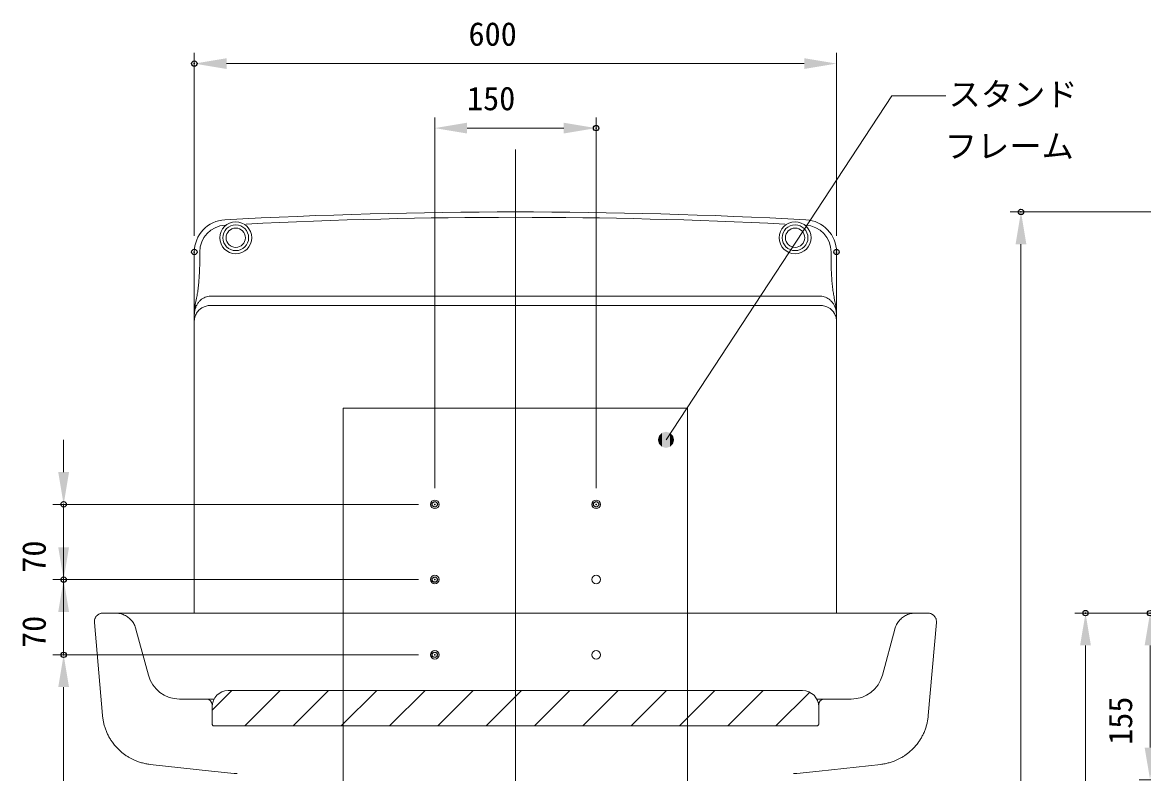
# Model space of a CAD drawing. Units: millimetres on the paper. Extents: x -203 to 203, y -143 to 143.
# Drawn here: x -63.8 to 40.4, y -25 to 44.8 of the extents above; entities that cross this region are included whole.
import ezdxf
from ezdxf.enums import TextEntityAlignment as Align

# ---------------------------------------------------------------- set-up
doc = ezdxf.new("R2010")
doc.units = ezdxf.units.MM
doc.header["$PDMODE"] = 32
doc.header["$PDSIZE"] = 0.5
for name, color, linetype, lineweight in [('0-1_DIMENSION_LINES$02_DIMENSI', 1, 'Continuous', 20), ('0-2_DIMENSION_LINES$05_HIDE_LI', 7, 'Continuous', 20), ('0-4_DIMENSION_LINES$04_SUB_LIN', 4, 'Continuous', 18), ('0-5_DIMENSION_LINES$03_LINES', 7, 'Continuous', 18), ('0-6_DIMENSION_LINES$01_CENTER_', 7, 'Continuous', 20)]:
    doc.layers.add(name, color=color, linetype=linetype, lineweight=lineweight)
doc.layers.add('0-3_DEFPOINTS', color=7, linetype='Continuous')
doc.styles.add('ＭＳ ゴシック', font='')
doc.styles.get('ＭＳ ゴシック').set_extended_font_data('MS Gothic')

# ---------------------------------------------------------------- blocks, each defined once
blk = doc.blocks.new('D8')
at = {"layer": '0-1_DIMENSION_LINES$02_DIMENSI', "color": 7}
for p, q in [((1854.5, 971.5), (1854.5, 1006)), ((1869.5, 971.5), (1869.5, 1006)), ((1857.5, 1005), (1866.5, 1005))]:
    blk.add_line(p, q, dxfattribs=at)
for points in [[(1857.5, 1005.5), (1857.5, 1004.5), (1854.5, 1005)], [(1866.5, 1004.5), (1866.5, 1005.5), (1869.5, 1005)]]:
    blk.add_solid(points, dxfattribs=at)
at = {"layer": '0-3_DEFPOINTS'}
for p in [(1869.5, 1005), (1854.5, 970), (1869.5, 970)]:
    blk.add_point(p, dxfattribs=at)
at = {"layer": '0-1_DIMENSION_LINES$02_DIMENSI', "color": 7, "style": 'ＭＳ ゴシック'}
blk.add_text('150', height=2.199, dxfattribs=at).set_placement((1857.5, 1006), align=Align.BOTTOM_LEFT)
blk = doc.blocks.new('U75')
at = {"layer": '0-1_DIMENSION_LINES$02_DIMENSI'}
for points in [[(1875.625, 975.351), (1875.351, 976.375), (1875.625, 976.649)], [(1876, 975.25), (1875.625, 976.649), (1876, 976.75)], [(1875.625, 975.351), (1875.625, 976.649), (1876, 975.25)], [(1876, 975.25), (1876, 976.75), (1876.375, 975.351)], [(1876.375, 975.351), (1876, 976.75), (1876.375, 976.649)], [(1876.375, 975.351), (1876.375, 976.649), (1876.649, 975.625)], [(1876.649, 975.625), (1876.375, 976.649), (1876.649, 976.375)], [(1875.351, 975.625), (1875.25, 976), (1875.351, 976.375)], [(1875.351, 975.625), (1875.351, 976.375), (1875.625, 975.351)], [(1876.649, 975.625), (1876.649, 976.375), (1876.75, 976)]]:
    blk.add_solid(points, dxfattribs=at)
blk = doc.blocks.new('D10')
at = {"layer": '0-1_DIMENSION_LINES$02_DIMENSI', "color": 7}
for p, q in [((1832.149, 994.974), (1832.149, 1012)), ((1891.851, 994.974), (1891.851, 1012)), ((1888.851, 1011), (1835.149, 1011))]:
    blk.add_line(p, q, dxfattribs=at)
for points in [[(1835.149, 1011.5), (1835.149, 1010.5), (1832.149, 1011)], [(1888.851, 1010.5), (1888.851, 1011.5), (1891.851, 1011)]]:
    blk.add_solid(points, dxfattribs=at)
at = {"layer": '0-3_DEFPOINTS'}
for p in [(1832.149, 1011), (1832.149, 993.474), (1891.851, 993.474)]:
    blk.add_point(p, dxfattribs=at)
at = {"layer": '0-1_DIMENSION_LINES$02_DIMENSI', "color": 7, "style": 'ＭＳ ゴシック'}
blk.add_text('600', height=2.199, dxfattribs=at).set_placement((1857.643, 1012), align=Align.BOTTOM_LEFT)
blk = doc.blocks.new('グループ-1')
at = {"layer": '0-1_DIMENSION_LINES$02_DIMENSI', "color": 7, "style": 'ＭＳ ゴシック'}
for s, p in [('スタンド', (222.68, 363.87)), ('フレーム', (219.17, 315.67))]:
    blk.add_text(s, height=21.99, dxfattribs=at).set_placement(p, align=Align.BOTTOM_LEFT)
blk = doc.blocks.new('D14')
at = {"layer": '0-1_DIMENSION_LINES$02_DIMENSI', "color": 7}
for p, q in [((1984.85, 997.2), (1908, 997.2)), ((1909, 876), (1909, 994.2))]:
    blk.add_line(p, q, dxfattribs=at)
blk.add_solid([(1909.5, 994.2), (1908.5, 994.2), (1909, 997.2)], dxfattribs=at)
at = {"layer": '0-3_DEFPOINTS'}
blk.add_point((1909, 997.2), dxfattribs=at)
blk = doc.blocks.new('D15')
at = {"layer": '0-1_DIMENSION_LINES$02_DIMENSI', "color": 7}
for p, q in [((1929.947, 959.88), (1914, 959.88)), ((1915, 876), (1915, 956.88))]:
    blk.add_line(p, q, dxfattribs=at)
blk.add_solid([(1915.5, 956.88), (1914.5, 956.88), (1915, 959.88)], dxfattribs=at)
at = {"layer": '0-3_DEFPOINTS'}
blk.add_point((1915, 959.88), dxfattribs=at)
blk = doc.blocks.new('D17')
at = {"layer": '0-1_DIMENSION_LINES$02_DIMENSI', "color": 7}
for p, q in [((1929.879, 959.878), (1920, 959.878)), ((1921, 947.38), (1921, 956.878)), ((1935, 944.38), (1920, 944.38))]:
    blk.add_line(p, q, dxfattribs=at)
for points in [[(1921.5, 956.878), (1920.5, 956.878), (1921, 959.878)], [(1920.5, 947.38), (1921.5, 947.38), (1921, 944.38)]]:
    blk.add_solid(points, dxfattribs=at)
at = {"layer": '0-3_DEFPOINTS'}
for p in [(1921, 959.878), (1931.379, 959.878), (1936.5, 944.38)]:
    blk.add_point(p, dxfattribs=at)
at = {"layer": '0-1_DIMENSION_LINES$02_DIMENSI', "color": 7, "style": 'ＭＳ ゴシック'}
blk.add_text('155', height=2.199, rotation=90, dxfattribs=at).set_placement((1920, 947.629), align=Align.BOTTOM_LEFT)
blk = doc.blocks.new('D20')
at = {"layer": '0-1_DIMENSION_LINES$02_DIMENSI', "color": 7}
for p, q in [((1820, 973), (1820, 976)), ((1853, 970), (1819, 970)), ((1820, 963), (1820, 970)), ((1853, 963), (1819, 963)), ((1820, 960), (1820, 957))]:
    blk.add_line(p, q, dxfattribs=at)
for points in [[(1819.5, 973), (1820.5, 973), (1820, 970)], [(1820.5, 960), (1819.5, 960), (1820, 963)]]:
    blk.add_solid(points, dxfattribs=at)
at = {"layer": '0-3_DEFPOINTS'}
for p in [(1820, 970), (1854.5, 970), (1854.5, 963)]:
    blk.add_point(p, dxfattribs=at)
at = {"layer": '0-1_DIMENSION_LINES$02_DIMENSI', "color": 7, "style": 'ＭＳ ゴシック'}
blk.add_text('70', height=2.199, rotation=90, dxfattribs=at).set_placement((1819, 963.643), align=Align.BOTTOM_LEFT)
blk = doc.blocks.new('D21')
at = {"layer": '0-1_DIMENSION_LINES$02_DIMENSI', "color": 7}
for p, q in [((1820, 966), (1820, 969)), ((1853, 963), (1819, 963)), ((1820, 956), (1820, 963)), ((1853, 956), (1819, 956)), ((1820, 953), (1820, 950))]:
    blk.add_line(p, q, dxfattribs=at)
for points in [[(1819.5, 966), (1820.5, 966), (1820, 963)], [(1820.5, 953), (1819.5, 953), (1820, 956)]]:
    blk.add_solid(points, dxfattribs=at)
at = {"layer": '0-3_DEFPOINTS'}
for p in [(1820, 963), (1854.5, 963), (1854.5, 956)]:
    blk.add_point(p, dxfattribs=at)
at = {"layer": '0-1_DIMENSION_LINES$02_DIMENSI', "color": 7, "style": 'ＭＳ ゴシック'}
blk.add_text('70', height=2.199, rotation=90, dxfattribs=at).set_placement((1819, 956.643), align=Align.BOTTOM_LEFT)
blk = doc.blocks.new('D22')
at = {"layer": '0-1_DIMENSION_LINES$02_DIMENSI', "color": 7}
for p, q in [((1853, 956), (1819, 956)), ((1820, 876), (1820, 953))]:
    blk.add_line(p, q, dxfattribs=at)
blk.add_solid([(1820.5, 953), (1819.5, 953), (1820, 956)], dxfattribs=at)
at = {"layer": '0-3_DEFPOINTS'}
for p in [(1820, 956), (1854.5, 956)]:
    blk.add_point(p, dxfattribs=at)

msp = doc.modelspace()

# ---------------------------------------------------------------- linework, layer by layer
at = {"layer": '0-1_DIMENSION_LINES$02_DIMENSI', "lineweight": 18}
for p, q in [((-4, 6), (17, 38)), ((17, 38), (22, 38))]:
    msp.add_line(p, q, dxfattribs=at)
at = {"layer": '0-2_DIMENSION_LINES$05_HIDE_LI'}
for p, q in [((-34, 8.94), (-2, 8.94)), ((-34, -97), (-34, 8.94)), ((-2, 8.94), (-2, -97)), ((-52.122, -15.893), (-53.273, -11.599)), ((16.122, -15.893), (17.273, -11.599)), ((-46.2, -19.16), (-44.365, -17.325)), ((8.7, -17.325), (-44.7, -17.325)), ((-43.167, -20.617), (-39.875, -17.325)), ((-38.677, -20.617), (-35.385, -17.325)), ((-34.187, -20.617), (-30.895, -17.325)), ((-29.697, -20.617), (-26.405, -17.325)), ((-25.206, -20.617), (-21.915, -17.325)), ((-20.716, -20.617), (-17.425, -17.325)), ((-16.226, -20.617), (-12.934, -17.325)), ((-11.736, -20.617), (-8.444, -17.325)), ((-7.246, -20.617), (-3.954, -17.325)), ((-2.756, -20.617), (0.536, -17.325)), ((1.734, -20.617), (5.026, -17.325)), ((6.225, -20.617), (9.362, -17.479)), ((-47.853, -18.117), (-49.224, -18.117)), ((-47.853, -18.117), (-46.022, -18.117)), ((-47.791, -18.117), (-46.7, -18.117)), ((-46.2, -18.617), (-46.2, -20.417)), ((10.2, -18.617), (10.2, -20.417)), ((13.221, -18.117), (12.433, -18.117)), ((-46.2, -18.825), (-46.2, -20.417)), ((-46.2, -19.216), (-46.2, -20.417)), ((10.2, -18.825), (10.2, -20.417)), ((10.2, -19.216), (10.2, -20.417)), ((-46, -20.617), (-45.25, -20.617)), ((-45.25, -20.617), (-40.75, -20.617)), ((-40.75, -20.617), (4.75, -20.617)), ((1.734, -20.617), (1.834, -20.517)), ((9.25, -20.617), (4.75, -20.617)), ((10, -20.617), (9.25, -20.617))]:
    msp.add_line(p, q, dxfattribs=at)
msp.add_lwpolyline([(12.433, -18.117), (11.853, -18.117), (10.022, -18.117)], dxfattribs=at)
for centre in [(-25.5, 0), (-10.5, 0), (-25.5, -7), (-10.5, -7), (-25.5, -14), (-10.5, -14)]:
    msp.add_circle(centre, 0.4, dxfattribs=at)
for centre, radius, start, end in [((-55.204, -12.114), 1.998, 83.7574, 89.995), ((-55.205, -12.124), 2.008, 77.556, 83.76176), ((-55.202, -12.112), 1.995, 71.31557, 77.56034), ((-55.203, -12.113), 1.996, 65.05933, 71.30218), ((-55.207, -12.123), 2.007, 58.85695, 65.06378), ((-55.201, -12.113), 1.996, 52.61858, 58.86139), ((19.201, -12.113), 1.996, 121.13861, 127.38142), ((19.208, -12.123), 2.007, 114.93622, 121.14305), ((19.203, -12.113), 1.996, 108.69782, 114.94067), ((19.202, -12.112), 1.995, 102.43966, 108.68443), ((19.205, -12.124), 2.008, 96.23824, 102.444), ((19.204, -12.114), 1.998, 90.005, 96.2426), ((-55.202, -12.113), 1.996, 46.36272, 52.60526), ((-55.21, -12.122), 2.008, 40.16166, 46.36716), ((-55.201, -12.115), 1.997, 33.92571, 40.16611), ((-55.201, -12.114), 1.997, 27.6705, 33.91239), ((-55.212, -12.12), 2.009, 21.47231, 27.67483), ((-55.203, -12.117), 1.999, 15.24276, 21.47666), ((19.203, -12.117), 1.999, 158.52334, 164.75724), ((19.212, -12.12), 2.009, 152.32517, 158.52769), ((19.201, -12.114), 1.997, 146.08761, 152.3295), ((19.201, -12.115), 1.997, 139.83389, 146.07429), ((19.21, -12.122), 2.008, 133.63284, 139.83834), ((19.202, -12.113), 1.996, 127.39474, 133.63728), ((-49.224, -15.117), 3, 195, 270), ((13.224, -15.117), 3, 270, 345), ((-44.7, -18.825), 1.5, 90, 180), ((8.7, -18.825), 1.5, 0, 90), ((-46.7, -18.617), 0.5, 0, 90), ((10.7, -18.617), 0.5, 90, 180), ((-46.001, -20.416), 0.199, 180.10879, 195.18437), ((-45.996, -20.415), 0.204, 195.13882, 209.83921), ((-46.001, -20.418), 0.198, 209.79497, 224.93433), ((-46.001, -20.418), 0.198, 225.06567, 240.20503), ((-45.999, -20.413), 0.204, 240.16079, 254.86118), ((-46, -20.418), 0.199, 254.81563, 269.89121), ((10, -20.418), 0.199, 270.10879, 285.18437), ((9.999, -20.413), 0.204, 285.13882, 299.83921), ((10.001, -20.418), 0.198, 299.79497, 314.93433), ((10.001, -20.418), 0.198, 315.06567, 330.20503), ((9.996, -20.415), 0.204, 330.16079, 344.86118), ((10.001, -20.416), 0.199, 344.81563, 359.89121)]:
    msp.add_arc(centre, radius, start, end, dxfattribs=at)
at = {"layer": '0-4_DIMENSION_LINES$04_SUB_LIN'}
for p, q in [((-47.351, 22.146), (-47.351, 23.474)), ((11.351, 22.146), (11.351, 23.474)), ((-47.405, 21.078), (-47.394, 21.252)), ((-47.394, 21.252), (-47.388, 21.349)), ((-47.388, 21.349), (-47.383, 21.445)), ((-47.383, 21.445), (-47.378, 21.542)), ((11.383, 21.445), (11.378, 21.542)), ((11.388, 21.349), (11.383, 21.445)), ((11.394, 21.252), (11.388, 21.349)), ((11.405, 21.078), (11.394, 21.252)), ((-47.704, 18.879), (-47.648, 19.167)), ((10.351, 19.366), (-46.351, 19.366)), ((11.704, 18.879), (11.648, 19.167)), ((-46.351, 18.502), (10.351, 18.502)), ((-47.851, 17.053), (-47.851, 15.604))]:
    msp.add_line(p, q, dxfattribs=at)
for centre, radius, start, end in [((-18, -472.8), 499.5, 87.12677, 92.87324), ((-44.851, 23.474), 2.5, 93.09699, 180), ((-44, 24.8), 0.897, 90, 270), ((-44, 24.8), 0.897, 270, 90), ((8, 24.8), 0.897, 90, 270), ((8, 24.8), 0.897, 270, 90), ((8.851, 23.474), 2.5, 0, 86.90301), ((-83.932, 23.434), 36.604, 357.3528, 357.66844), ((-88.099, 23.604), 40.774, 357.66844, 357.9518), ((52.099, 23.604), 40.774, 182.0482, 182.33156), ((47.932, 23.434), 36.604, 182.33156, 182.6472), ((-61.008, 21.848), 13.624, 355.29333, 356.02771), ((-70.016, 22.473), 22.654, 356.02773, 356.46937), ((-80.539, 23.277), 33.207, 357.00487, 357.3528), ((44.539, 23.277), 33.207, 182.6472, 182.99513), ((34.016, 22.473), 22.654, 183.53063, 183.97227), ((25.008, 21.848), 13.624, 183.97229, 184.70667), ((-59.099, 21.551), 11.694, 350.69511, 351.92242), ((-61.356, 21.865), 13.973, 351.94698, 353.07732), ((-61.642, 21.9), 14.261, 353.07725, 354.18489), ((-61.925, 21.929), 14.545, 354.18482, 355.2707), ((25.925, 21.929), 14.545, 184.7293, 185.81518), ((25.642, 21.9), 14.261, 185.81511, 186.92275), ((25.356, 21.865), 13.973, 186.92268, 188.05302), ((23.099, 21.551), 11.694, 188.07758, 189.30489), ((-32.598, 15.93), 15.391, 168.95279, 170.04644), ((-68.212, 23.145), 20.946, 349.0539, 349.73913), ((-46.058, 17.706), 1.773, 143.12412, 152.42516), ((-62.374, 22.088), 15.013, 349.73908, 350.69512), ((-46.159, 17.783), 1.646, 133.13135, 143.15061), ((-46.264, 17.895), 1.492, 122.09197, 133.14251), ((-46.332, 17.999), 1.368, 111.59929, 121.99372), ((-46.335, 18.009), 1.358, 101.15529, 111.61674), ((-46.343, 18.05), 1.316, 90.36244, 101.16855), ((10.343, 18.05), 1.316, 78.83145, 89.63756), ((10.335, 18.009), 1.358, 68.38326, 78.84471), ((10.332, 17.999), 1.368, 58.00628, 68.40071), ((10.264, 17.895), 1.492, 46.85749, 57.90803), ((10.159, 17.783), 1.646, 36.84939, 46.86865), ((10.058, 17.706), 1.773, 27.57484, 36.87588), ((26.374, 22.088), 15.013, 189.30488, 190.26092), ((32.212, 23.145), 20.946, 190.26087, 190.9461), ((-3.402, 15.93), 15.391, 9.95356, 11.04721), ((-45.794, 17.605), 2.057, 171.12106, 180.00925), ((-43.027, 17.601), 4.824, 177.13932, 179.87093), ((-42.599, 17.58), 5.252, 174.63036, 177.13949), ((-42.102, 17.533), 5.751, 172.33939, 174.63077), ((-45.847, 17.614), 2.003, 162.01189, 171.13725), ((-40.28, 17.278), 7.592, 170.04668, 172.26399), ((-45.938, 17.644), 1.907, 152.43509, 162.02296), ((-46.428, 17.047), 1.424, 144.48949, 152.52526), ((-46.394, 17.023), 1.466, 136.69195, 144.49628), ((-46.379, 17.009), 1.486, 128.99755, 136.70055), ((-46.373, 17.002), 1.495, 123.48301, 128.99348), ((-46.367, 16.992), 1.507, 118.01898, 123.48531), ((-46.366, 16.991), 1.508, 112.55821, 118.02141), ((-46.354, 16.961), 1.541, 104.99533, 112.54431), ((-46.35, 16.945), 1.557, 97.5312, 105.00265), ((-46.351, 16.954), 1.548, 90.02302, 97.53868), ((10.351, 16.954), 1.548, 82.46132, 89.97698), ((10.35, 16.945), 1.557, 74.99735, 82.4688), ((10.354, 16.961), 1.541, 67.45569, 75.00467), ((10.366, 16.991), 1.508, 61.97859, 67.44179), ((10.367, 16.992), 1.507, 56.51469, 61.98102), ((10.373, 17.002), 1.495, 51.00652, 56.51699), ((10.379, 17.009), 1.486, 43.29945, 51.00245), ((10.394, 17.023), 1.466, 35.50372, 43.30805), ((10.428, 17.047), 1.424, 27.47474, 35.51051), ((9.938, 17.644), 1.907, 17.97704, 27.56491), ((9.847, 17.614), 2.003, 8.86275, 17.98811), ((4.28, 17.278), 7.592, 7.73601, 9.95332), ((6.102, 17.533), 5.751, 5.36923, 7.66061), ((9.794, 17.605), 2.057, 359.99075, 8.87894), ((6.599, 17.58), 5.252, 2.86051, 5.36964), ((7.027, 17.601), 4.824, 0.12907, 2.86068), ((-46.455, 17.052), 1.397, 170.70167, 179.94992), ((-46.427, 17.048), 1.424, 161.64664, 170.71376), ((-46.431, 17.05), 1.42, 152.56242, 161.65982), ((10.431, 17.05), 1.42, 18.34018, 27.43758), ((10.427, 17.048), 1.424, 9.28624, 18.35336), ((10.454, 17.052), 1.397, 0.05008, 9.29833)]:
    msp.add_arc(centre, radius, start, end, dxfattribs=at)
at = {"layer": '0-5_DIMENSION_LINES$03_LINES'}
for p, q in [((-47.851, 23.474), (-47.851, -10.117)), ((11.851, -10.117), (11.851, 23.474)), ((-47.851, 17.612), (-47.851, 22.146)), ((-53.791, -10.117), (-56.346, -10.117)), ((-52.918, -10.117), (-56.346, -10.117)), ((-50.457, -10.117), (-55.205, -10.117)), ((-50.457, -10.117), (-53.791, -10.117)), ((-47.416, -10.117), (-50.457, -10.117)), ((-47.416, -10.117), (-50.457, -10.117)), ((-40.949, -10.117), (-47.416, -10.117)), ((-41.012, -10.117), (5.012, -10.117)), ((-40.949, -10.117), (4.949, -10.117)), ((4.949, -10.117), (11.416, -10.117)), ((11.416, -10.117), (14.457, -10.117)), ((11.416, -10.117), (14.457, -10.117)), ((14.457, -10.117), (17.791, -10.117)), ((14.457, -10.117), (19.205, -10.117)), ((16.918, -10.117), (20.346, -10.117)), ((17.791, -10.117), (20.346, -10.117)), ((-56.384, -19.654), (-57.143, -10.987)), ((20.384, -19.654), (21.143, -10.987)), ((-56.384, -19.657), (-56.384, -19.654)), ((-56.383, -19.659), (-56.384, -19.657)), ((20.383, -19.659), (20.384, -19.657)), ((20.384, -19.657), (20.384, -19.654)), ((-46.239, -24.834), (-51.966, -24.186)), ((10.239, -24.834), (15.966, -24.186))]:
    msp.add_line(p, q, dxfattribs=at)
for points in [[(-41.012, -10.117), (-47.613, -10.117), (-52.918, -10.117)], [(5.012, -10.117), (11.613, -10.117), (16.918, -10.117)]]:
    msp.add_lwpolyline(points, dxfattribs=at)
for centre, radius, start, end in [((-18, -472.8), 500, 86.90299, 93.097), ((-18, -472.8), 500, 86.90301, 93.097), ((-44.851, 23.474), 3, 93.097, 180), ((-44.851, 23.474), 3, 93.097, 180), ((-44, 24.8), 1.484, 89.99978, 269.99978), ((-44, 24.8), 1.484, 269.99986, 89.99986), ((8, 24.8), 1.484, 89.99986, 269.99986), ((8, 24.8), 1.484, 269.99978, 89.99978), ((8.851, 23.474), 3, 0, 86.90301), ((8.851, 23.474), 3, 0, 86.90289), ((-44, 24.8), 1.196, 90, 270), ((-44, 24.8), 1.196, 270, 90), ((8, 24.8), 1.196, 90, 270), ((8, 24.8), 1.196, 270, 90), ((-56.347, -10.915), 0.798, 137.50944, 145.44855), ((-56.347, -10.916), 0.798, 129.54425, 137.48315), ((-56.343, -10.921), 0.805, 121.68789, 129.55304), ((-56.346, -10.915), 0.798, 113.76122, 121.69669), ((-56.347, -10.915), 0.798, 105.79669, 113.73522), ((-56.345, -10.922), 0.805, 97.94292, 105.80519), ((-56.345, -10.916), 0.799, 90.02453, 97.95149), ((20.345, -10.916), 0.799, 82.04851, 89.97547), ((20.345, -10.922), 0.805, 74.19481, 82.05708), ((20.347, -10.915), 0.798, 66.26478, 74.20331), ((20.346, -10.915), 0.798, 58.30331, 66.23878), ((20.343, -10.921), 0.805, 50.44696, 58.31211), ((20.348, -10.916), 0.798, 42.51685, 50.45575), ((20.347, -10.915), 0.798, 34.55145, 42.49056), ((-56.347, -10.917), 0.799, 177.04843, 184.97714), ((-56.341, -10.917), 0.805, 169.19281, 177.057), ((-56.348, -10.916), 0.797, 161.26062, 169.20132), ((-56.348, -10.916), 0.798, 153.29713, 161.23451), ((-56.341, -10.919), 0.805, 145.43975, 153.30593), ((20.341, -10.919), 0.805, 26.69407, 34.56025), ((20.348, -10.916), 0.798, 18.76549, 26.70287), ((20.348, -10.916), 0.797, 10.79868, 18.73938), ((20.341, -10.917), 0.805, 2.943, 10.80719), ((20.347, -10.917), 0.799, 355.02286, 2.95157), ((-51.405, -19.218), 4.999, 185.06073, 189.15421), ((15.405, -19.218), 4.999, 350.84579, 354.93927), ((-51.394, -19.216), 5.01, 189.15292, 193.23743), ((-51.408, -19.22), 4.995, 193.23616, 197.33229), ((-51.408, -19.219), 4.995, 197.33645, 201.50773), ((15.408, -19.219), 4.995, 338.49227, 342.66355), ((15.408, -19.22), 4.995, 342.66771, 346.76384), ((15.394, -19.216), 5.01, 346.76257, 350.84708), ((-51.394, -19.214), 5.01, 201.50638, 205.66528), ((-51.404, -19.219), 4.999, 205.66393, 209.83217), ((-51.407, -19.22), 4.995, 209.83659, 211.77344), ((-51.398, -19.215), 5.006, 211.77329, 213.70597), ((15.398, -19.215), 5.006, 326.29403, 328.22671), ((15.407, -19.22), 4.995, 328.22656, 330.16341), ((15.404, -19.219), 4.999, 330.16783, 334.33607), ((15.394, -19.214), 5.01, 334.33472, 338.49362), ((-51.394, -19.212), 5.011, 213.70582, 215.63668), ((-51.409, -19.222), 4.993, 215.63937, 218.10711), ((-51.403, -19.218), 5, 218.10683, 220.57119), ((-51.405, -19.22), 4.998, 220.57091, 223.03643), ((-51.41, -19.224), 4.992, 223.03809, 225.0659), ((-51.401, -19.215), 5.004, 225.06574, 227.08843), ((-51.396, -19.21), 5.011, 227.08828, 229.10835), ((15.396, -19.21), 5.011, 310.89165, 312.91172), ((15.401, -19.215), 5.004, 312.91157, 314.93426), ((15.41, -19.224), 4.992, 314.9341, 316.96191), ((15.405, -19.22), 4.998, 316.96357, 319.42909), ((15.403, -19.218), 5, 319.42881, 321.89317), ((15.409, -19.222), 4.993, 321.89289, 324.36063), ((15.394, -19.212), 5.011, 324.36332, 326.29418), ((-51.413, -19.229), 4.986, 229.10877, 230.94474), ((-51.407, -19.221), 4.995, 230.94462, 232.77694), ((-51.404, -19.217), 5, 232.77682, 234.60735), ((-51.39, -19.198), 5.024, 234.60705, 236.37231), ((-51.398, -19.21), 5.01, 236.3722, 238.14265), ((-51.408, -19.227), 4.99, 238.14255, 239.91994), ((-51.395, -19.205), 5.015, 239.91788, 243.19266), ((-51.402, -19.218), 5, 243.19204, 246.47654), ((-51.414, -19.245), 4.971, 246.47596, 249.78009), ((-51.404, -19.217), 5.001, 249.78471, 254.37265), ((15.404, -19.217), 5.001, 285.62735, 290.21529), ((15.414, -19.245), 4.971, 290.21991, 293.52404), ((15.402, -19.218), 5, 293.52346, 296.80796), ((15.395, -19.205), 5.015, 296.80734, 300.08212), ((15.408, -19.227), 4.99, 300.08006, 301.85745), ((15.398, -19.21), 5.01, 301.85735, 303.6278), ((15.39, -19.198), 5.024, 303.62769, 305.39295), ((15.404, -19.217), 5, 305.39265, 307.22318), ((15.407, -19.221), 4.995, 307.22306, 309.05538), ((15.413, -19.229), 4.986, 309.05526, 310.89123), ((-51.4, -19.204), 5.015, 254.37084, 258.94641), ((-51.403, -19.221), 4.997, 258.94461, 263.53685), ((-40.617, 24.847), 49.998, 263.54392, 264.91042), ((-40.617, 24.857), 50.008, 264.91037, 266.2766), ((4.617, 24.857), 50.008, 273.7234, 275.08963), ((4.617, 24.847), 49.998, 275.08958, 276.45608), ((15.403, -19.221), 4.997, 276.46315, 281.05539), ((15.4, -19.204), 5.015, 281.05359, 285.62916)]:
    msp.add_arc(centre, radius, start, end, dxfattribs=at)
at = {"layer": '0-6_DIMENSION_LINES$01_CENTER_'}
msp.add_line((-18, -107), (-18, 33), dxfattribs=at)

# ---------------------------------------------------------------- block references
at = {"layer": '0-1_DIMENSION_LINES$02_DIMENSI'}
for name in ['D10', 'D8', 'D14', 'U75', 'D20', 'D21', 'D15', 'D17', 'D22']:
    msp.add_blockref(name, (-1880, -970), dxfattribs=at)
at = {"layer": '0-1_DIMENSION_LINES$02_DIMENSI', "xscale": 0.1, "yscale": 0.1}
msp.add_blockref('グループ-1', (0, 0), dxfattribs=at)

doc.saveas('drawing.dxf')
